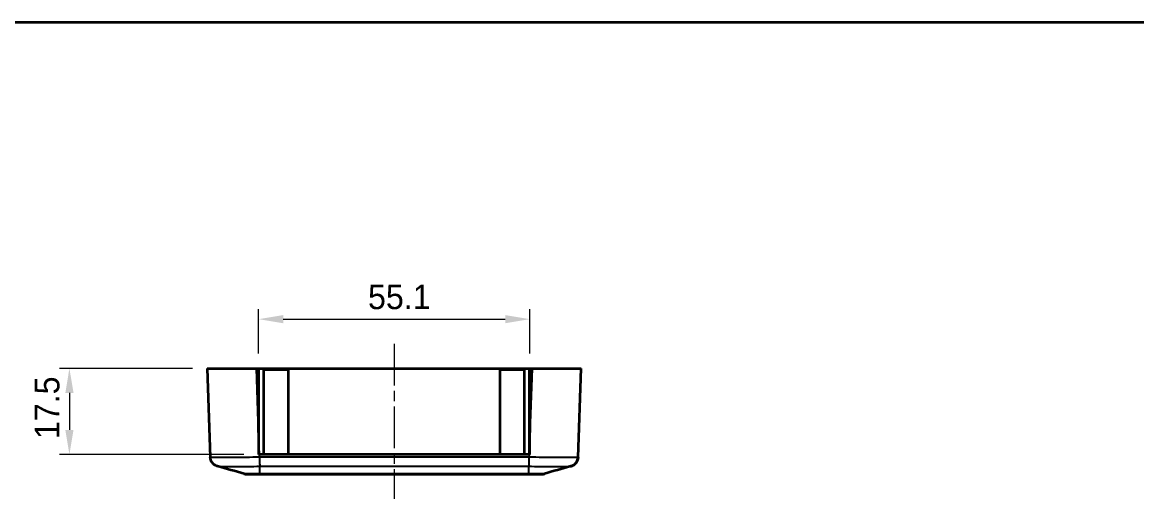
# Model space of a CAD drawing. Header units: millimetres. Extents: x 0 to 3058, y 0 to 562.
# Drawn here: x 1318.9 to 1545.4, y 465.1 to 562 of the extents above; entities that cross this region are included whole.
import ezdxf

# ---------------------------------------------------------------- set-up
doc = ezdxf.new("R2010")
doc.units = ezdxf.units.MM
doc.header["$LTSCALE"] = 1.5
doc.linetypes.add('CHAIN', pattern=[0.3543, 0.2362, -0.0295, 0.0591, -0.0295])
doc.layers.get('Defpoints').update_dxf_attribs({"lineweight": 25})
for name, color, linetype, lineweight in [('Border (ISO)', 7, 'Continuous', 35), ('Centerline (ISO)', 131, 'Continuous', 18), ('Dimension (ISO)', 7, 'Continuous', 18), ('Visible (ISO)', 7, 'Continuous', 35), ('Visible Narrow (ISO)', 7, 'Continuous', 25)]:
    doc.layers.add(name, color=color, linetype=linetype, lineweight=lineweight)
doc.styles.add('Note Text (TK)', font='MS PGothic.ttf')
doc.dimstyles.new('Default - Method 1b (TK)', dxfattribs={"dimscale": 1.5, "dimtxt": 2.5, "dimasz": 2.5, "dimexe": 1, "dimexo": 1.5, "dimgap": 1, "dimtad": 1, "dimtoh": 1, "dimrnd": 1e-08, "dimdsep": 46, "dimtxsty": 'Note Text (TK)', "dimcen": 0.09, "dimdle": 5, "dimclrd": 100, "dimclre": 100, "dimclrt": 7, "dimadec": 1, "dimazin": 1, "dimtfac": 1, "dimtmove": 0, "dimatfit": 3, "dimfxl": 1, "dimtolj": 1, "dimlwd": -1, "dimlwe": -1, "dimarcsym": 0})

# ---------------------------------------------------------------- blocks, each defined once
blk = doc.blocks.new('図面枠 tk図枠')
at = {"layer": 'Border (ISO)'}
blk.add_line((14.5, 289), (405.5, 289), dxfattribs=at)
blk = doc.blocks.new('*D55')
at = {"layer": 'Defpoints', "color": 0, "transparency": 16777216}
for p in [(1356.52, 491.65), (1328.51, 474.15), (1366.97, 474.15)]:
    blk.add_point(p, dxfattribs=at)
at = {"layer": 'Dimension (ISO)', "color": 100, "transparency": 16777216}
for p, q in [((1353.52, 491.65), (1326.51, 491.65)), ((1328.51, 486.65), (1328.51, 479.15)), ((1363.97, 474.15), (1326.51, 474.15))]:
    blk.add_line(p, q, dxfattribs=at)
for points in [[(1327.68, 486.65), (1329.35, 486.65), (1328.51, 491.65)], [(1327.68, 479.15), (1329.35, 479.15), (1328.51, 474.15)]]:
    blk.add_solid(points, dxfattribs=at)
at = {"layer": 'Dimension (ISO)', "color": 7, "transparency": 16777216, "insert": (1324.01, 477.27), "char_height": 5, "attachment_point": 4, "rotation": 90, "style": 'Note Text (TK)'}
blk.add_mtext('\\A1;17.5', dxfattribs=at)
blk = doc.blocks.new('*D56')
at = {"layer": 'Defpoints', "color": 0, "transparency": 16777216}
for p in [(1422.07, 501.65), (1366.97, 491.65), (1422.07, 491.65)]:
    blk.add_point(p, dxfattribs=at)
at = {"layer": 'Dimension (ISO)', "color": 100, "transparency": 16777216}
for p, q in [((1366.97, 494.65), (1366.97, 503.65)), ((1422.07, 494.65), (1422.07, 503.65)), ((1371.97, 501.65), (1417.07, 501.65))]:
    blk.add_line(p, q, dxfattribs=at)
for points in [[(1371.97, 502.48), (1371.97, 500.82), (1366.97, 501.65)], [(1417.07, 502.48), (1417.07, 500.82), (1422.07, 501.65)]]:
    blk.add_solid(points, dxfattribs=at)
at = {"layer": 'Dimension (ISO)', "color": 7, "transparency": 16777216, "insert": (1389.19, 506.15), "char_height": 5, "attachment_point": 4, "style": 'Note Text (TK)'}
blk.add_mtext('\\A1;55.1', dxfattribs=at)

msp = doc.modelspace()

# ---------------------------------------------------------------- linework, layer by layer
at = {"layer": 'Centerline (ISO)', "linetype": 'CHAIN', "ltscale": 23.990969}
msp.add_line((1394.5179, 496.6498), (1394.5179, 465.1498), dxfattribs=at)
at = {"layer": 'Visible (ISO)'}
for p, q in [((1356.5179, 491.6498), (1366.5118, 491.6498)), ((1356.5179, 491.6498), (1357.1479, 473.6065)), ((1366.5118, 491.6498), (1366.9679, 491.6498)), ((1366.9679, 478.5891), (1366.9679, 491.6498)), ((1366.9679, 491.6498), (1422.0679, 491.6498)), ((1422.0679, 491.6498), (1422.0679, 478.5891)), ((1422.0679, 491.6498), (1422.5239, 491.6498)), ((1422.5239, 491.6498), (1432.5179, 491.6498)), ((1431.8877, 473.6058), (1432.5179, 491.6498)), ((1366.9679, 491.4498), (1367.0179, 491.4498)), ((1367.0179, 474.1498), (1367.0179, 491.4498)), ((1368.0179, 491.4498), (1373.0179, 491.4498)), ((1368.0179, 474.1498), (1368.0179, 491.4498)), ((1373.0179, 474.1498), (1373.0179, 491.4498)), ((1416.0179, 491.4498), (1421.0179, 491.4498)), ((1416.0179, 474.1498), (1416.0179, 491.4498)), ((1421.0179, 474.1498), (1421.0179, 491.4498)), ((1422.0179, 491.4498), (1422.0679, 491.4498)), ((1422.0179, 474.1498), (1422.0179, 491.4498)), ((1366.9679, 478.5891), (1366.9679, 474.1498)), ((1422.0679, 474.1498), (1422.0679, 478.5891)), ((1366.9679, 474.1498), (1367.1229, 474.1498)), ((1421.9128, 474.1498), (1367.1229, 474.1498)), ((1421.9128, 474.1498), (1422.0679, 474.1498)), ((1364.5459, 470.1498), (1364.5458, 470.1498)), ((1364.5458, 470.1498), (1367.1899, 470.1498)), ((1367.1899, 470.1498), (1421.8459, 470.1498)), ((1421.8459, 470.1498), (1424.4899, 470.1498)), ((1424.4898, 470.1498), (1424.4899, 470.1498))]:
    msp.add_line(p, q, dxfattribs=at)
for centre, start, end in [((1364.5458, 472.1498), 254.23093, 270), ((1424.4899, 472.1498), 270, 285.76907)]:
    msp.add_arc(centre, 2, start, end, dxfattribs=at)
for points, knots in [([(1358.628, 471.7373), (1358.589, 471.7482), (1358.5443, 471.7618), (1358.4349, 471.8008), (1358.3703, 471.8258), (1358.2052, 471.9052), (1358.1043, 471.9581), (1357.8439, 472.1475), (1357.6774, 472.2839), (1357.3835, 472.7071), (1357.262, 472.9445), (1357.1695, 473.3503), (1357.1524, 473.4776), (1357.148, 473.6058)], [1.1895557276, 1.1895557276, 1.1895557276, 1.1895557276, 1.2013546587, 1.2013546587, 1.2131535899, 1.2131535899, 1.2249525211, 1.2249525211, 1.2367514522, 1.2367514522, 1.2450579971, 1.2450579971, 1.2485503834, 1.2485503834, 1.2485503834, 1.2485503834]), ([(1431.8877, 473.6058), (1431.8803, 473.3913), (1431.8364, 473.1804), (1431.6986, 472.7967), (1431.6025, 472.6305), (1431.3829, 472.3274), (1431.2613, 472.2125), (1431.0136, 472.0086), (1430.9005, 471.944), (1430.7172, 471.8481), (1430.646, 471.8187), (1430.5263, 471.7733), (1430.4779, 471.7578), (1430.4262, 471.7425), (1430.4168, 471.7398), (1430.4077, 471.7373)], [0.0007079775, 0.0007079775, 0.0007079775, 0.0007079775, 0.0065518099, 0.0065518099, 0.01303559, 0.01303559, 0.0215550559, 0.0215550559, 0.033353987, 0.033353987, 0.0451529182, 0.0451529182, 0.0569518494, 0.0569518494, 0.0597026333, 0.0597026333, 0.0597026333, 0.0597026333]), ([(1430.4077, 471.7373), (1430.4467, 471.7482), (1430.4914, 471.7618), (1430.6008, 471.8008), (1430.6654, 471.8258), (1430.8305, 471.9052), (1430.9314, 471.9581), (1431.1918, 472.1475), (1431.3583, 472.2839), (1431.6522, 472.707), (1431.7737, 472.9445), (1431.8662, 473.3503), (1431.8833, 473.4776), (1431.8877, 473.6058)], [1.1895557278, 1.1895557278, 1.1895557278, 1.1895557278, 1.2013545554, 1.2013545554, 1.213153383, 1.213153383, 1.2249522106, 1.2249522106, 1.2367510382, 1.2367510382, 1.245057747, 1.245057747, 1.2485498658, 1.2485498658, 1.2485498658, 1.2485498658])]:
    msp.add_open_spline(points, degree=3, knots=knots, dxfattribs=at)
for points in [[(1431.8877, 473.6058), (1431.8818, 473.4387), (1431.8548, 473.2723), (1431.8077, 473.1119)], [(1364.0022, 470.2251), (1362.2126, 470.7305), (1360.42, 471.2337), (1358.628, 471.7373)], [(1430.4077, 471.7373), (1428.6157, 471.2337), (1426.8231, 470.7305), (1425.0335, 470.2251)]]:
    msp.add_open_spline(points, degree=3, dxfattribs=at)
at = {"layer": 'Visible Narrow (ISO)'}
for p, q in [((1366.9679, 478.5891), (1366.5118, 491.6498)), ((1422.5239, 491.6498), (1422.0679, 478.5891)), ((1367.127, 474.1498), (1367.0179, 477.2759)), ((1422.0179, 477.2759), (1421.9087, 474.1498)), ((1367.1419, 473.6058), (1367.1229, 474.1498)), ((1421.8938, 473.6065), (1367.1418, 473.6065)), ((1421.9128, 474.1498), (1421.8939, 473.6065)), ((1367.1928, 471.7517), (1421.8429, 471.7517)), ((1367.1928, 470.2253), (1367.1928, 471.7517)), ((1421.8429, 470.2253), (1421.8429, 471.7517)), ((1367.1928, 470.2253), (1367.1928, 470.2253)), ((1421.8429, 470.2253), (1367.1928, 470.2253)), ((1421.8429, 470.2253), (1421.8429, 470.2253))]:
    msp.add_line(p, q, dxfattribs=at)
for points, knots in [([(1367.1419, 473.6058), (1366.2341, 473.583), (1365.3151, 473.563), (1363.4244, 473.5289), (1362.468, 473.5159), (1361.0479, 473.504), (1360.5381, 473.5018), (1359.848, 473.5018), (1359.6281, 473.5023), (1359.0875, 473.5053), (1358.7855, 473.5086), (1358.0955, 473.5209), (1357.766, 473.532), (1357.2791, 473.5625), (1357.1488, 473.5827), (1357.148, 473.6058)], [0.0007085, 0.0007085, 0.0007085, 0.0007085, 0.21862021, 0.21862021, 0.46847189, 0.46847189, 0.62462918, 0.62462918, 0.70270783, 0.70270783, 0.82763367, 0.82763367, 1.027515, 1.027515, 1.24855038, 1.24855038, 1.24855038, 1.24855038]), ([(1367.1418, 473.6065), (1367.1461, 473.3966), (1367.1503, 473.1878), (1367.1546, 472.9905), (1367.1588, 472.7932), (1367.1631, 472.6073), (1367.1673, 472.442), (1367.1715, 472.2767), (1367.1758, 472.1321), (1367.18, 472.0151), (1367.1843, 471.8981), (1367.1885, 471.8089), (1367.1928, 471.7517)], [0, 0, 0, 0, 0.25000324, 0.25000324, 0.25000324, 0.50000648, 0.50000648, 0.50000648, 0.75000972, 0.75000972, 0.75000972, 1.00001296, 1.00001296, 1.00001296, 1.00001296]), ([(1421.8938, 473.6058), (1421.8883, 473.396), (1421.8828, 473.1873), (1421.8776, 472.99), (1421.8723, 472.7927), (1421.8673, 472.6069), (1421.8628, 472.4417), (1421.8583, 472.2765), (1421.8543, 472.1319), (1421.8509, 472.0149), (1421.8475, 471.898), (1421.8449, 471.8088), (1421.8429, 471.7517)], [0, 0, 0, 0, 0.25000006, 0.25000006, 0.25000006, 0.50000013, 0.50000013, 0.50000013, 0.75000019, 0.75000019, 0.75000019, 1.00000025, 1.00000025, 1.00000025, 1.00000025]), ([(1431.8877, 473.6058), (1431.8869, 473.583), (1431.7603, 473.563), (1431.2266, 473.5289), (1430.7858, 473.5159), (1429.8369, 473.504), (1429.4178, 473.5018), (1428.7276, 473.5018), (1428.4853, 473.5023), (1427.8269, 473.5053), (1427.3938, 473.5086), (1426.2161, 473.5209), (1425.4462, 473.532), (1423.7469, 473.5625), (1422.8146, 473.5827), (1421.8938, 473.6058)], [0.0007085, 0.0007085, 0.0007085, 0.0007085, 0.21862021, 0.21862021, 0.46847189, 0.46847189, 0.62462918, 0.62462918, 0.70270783, 0.70270783, 0.82763366, 0.82763366, 1.027515, 1.027515, 1.24855038, 1.24855038, 1.24855038, 1.24855038]), ([(1358.6282, 471.7373), (1358.6731, 471.7248), (1358.7771, 471.7136), (1359.1381, 471.6928), (1359.4216, 471.684), (1360.0145, 471.6742), (1360.2737, 471.6716), (1360.7378, 471.6692), (1360.9265, 471.6688), (1361.5186, 471.6688), (1361.9559, 471.6706), (1363.1741, 471.68), (1363.9944, 471.6903), (1365.6192, 471.7175), (1366.4107, 471.7334), (1367.1928, 471.7517)], [-1.18955573, -1.18955573, -1.18955573, -1.18955573, -1.027515, -1.027515, -0.82763367, -0.82763367, -0.70270783, -0.70270783, -0.62462918, -0.62462918, -0.46847189, -0.46847189, -0.21862021, -0.21862021, 0, 0, 0, 0]), ([(1421.8429, 471.7517), (1422.6362, 471.7332), (1423.4391, 471.7171), (1424.8996, 471.6928), (1425.56, 471.684), (1426.5702, 471.6742), (1426.9417, 471.6716), (1427.5065, 471.6692), (1427.7145, 471.6688), (1428.3066, 471.6688), (1428.6664, 471.6706), (1429.4813, 471.68), (1429.8604, 471.6903), (1430.2626, 471.7141), (1430.3635, 471.725), (1430.4075, 471.7373)], [-1.24925836, -1.24925836, -1.24925836, -1.24925836, -1.027515, -1.027515, -0.82763366, -0.82763366, -0.70270783, -0.70270783, -0.62462918, -0.62462918, -0.46847189, -0.46847189, -0.21862021, -0.21862021, -0.05970263, -0.05970263, -0.05970263, -0.05970263]), ([(1367.1928, 470.2253), (1366.8972, 470.2237), (1366.5994, 470.2223), (1366.0582, 470.2202), (1365.814, 470.2195), (1365.4406, 470.2187), (1365.3034, 470.2184), (1365.0946, 470.2182), (1365.0178, 470.2182), (1364.7987, 470.2182), (1364.6655, 470.2184), (1364.363, 470.2191), (1364.2214, 470.22), (1364.0502, 470.2223), (1364.0077, 470.2236), (1364.0023, 470.2251)], [-0.41352633, -0.41352633, -0.41352633, -0.41352633, -0.340125406, -0.340125406, -0.273961194, -0.273961194, -0.232608561, -0.232608561, -0.206763165, -0.206763165, -0.155072374, -0.155072374, -0.072367108, -0.072367108, -0.002671263, -0.002671263, -0.002671263, -0.002671263]), ([(1367.1899, 470.1498), (1367.1899, 470.1498), (1367.1899, 470.1498), (1367.1904, 470.1499), (1367.1909, 470.1563), (1367.1918, 470.1814), (1367.1923, 470.2003), (1367.1928, 470.2253)], [-0.0551282943, -0.0551282943, -0.0551282943, -0.0551282943, -0.0548724684, -0.0548724684, -0.0275641608, -0.0275641608, 0, 0, 0, 0]), ([(1421.8459, 470.1498), (1421.8458, 470.1498), (1421.8458, 470.1498), (1421.8453, 470.1499), (1421.8448, 470.1563), (1421.8439, 470.1814), (1421.8434, 470.2003), (1421.8429, 470.2253)], [-0.0002558258, -0.0002558258, -0.0002558258, -0.0002558258, 0, 0, 0.0273082999, 0.0273082999, 0.0548724531, 0.0548724531, 0.0548724531, 0.0548724531]), ([(1425.0335, 470.2251), (1425.028, 470.2236), (1424.9842, 470.2222), (1424.8284, 470.2202), (1424.7223, 470.2195), (1424.5019, 470.2187), (1424.4057, 470.2184), (1424.2338, 470.2182), (1424.164, 470.2182), (1423.9449, 470.2182), (1423.7833, 470.2184), (1423.3332, 470.2191), (1423.0301, 470.22), (1422.4279, 470.2223), (1422.1343, 470.2237), (1421.8429, 470.2253)], [-0.410855067, -0.410855067, -0.410855067, -0.410855067, -0.340125406, -0.340125406, -0.273961193, -0.273961193, -0.23260856, -0.23260856, -0.206763165, -0.206763165, -0.155072374, -0.155072374, -0.072367108, -0.072367108, 0, 0, 0, 0])]:
    msp.add_open_spline(points, degree=3, knots=knots, dxfattribs=at)

# ---------------------------------------------------------------- block references
at = {"xscale": 2, "yscale": 2, "zscale": 2}
msp.add_blockref('図面枠 tk図枠', (1174, -16), dxfattribs=at)

# ---------------------------------------------------------------- dimensions: what is measured, and where the dimension line sits
at = {"layer": 'Dimension (ISO)', "color": 100}
dim = msp.add_linear_dim(base=(1422.0679, 501.6498), p1=(1366.9679, 491.6498), p2=(1422.0679, 491.6498), dimstyle='Default - Method 1b (TK)', override={"dimscale": 0, "dimtxt": 5, "dimasz": 5, "dimexe": 2, "dimexo": 3, "dimgap": 2, "dimtoh": 0, "dimdec": 2, "dimcen": 0.18, "dimtol": 0, "dimlim": 0, "dimtp": 0, "dimtm": 0, "dimtdec": 2, "dimtix": 0, "dimtofl": 0, "dimtmove": 0, "dimatfit": 1}, dxfattribs=at)
dim.commit()
dim.dimension.update_dxf_attribs({"geometry": '*D56', "text_midpoint": (1394.5179, 501.6498), "dimtype": 128})
dim = msp.add_linear_dim(base=(1328.5118, 474.1498), p1=(1356.5179, 491.6498), p2=(1366.9679, 474.1498), angle=90, dimstyle='Default - Method 1b (TK)', override={"dimscale": 0, "dimtxt": 5, "dimasz": 5, "dimexe": 2, "dimexo": 3, "dimgap": 2, "dimtoh": 0, "dimdec": 2, "dimcen": 0.18, "dimtol": 0, "dimlim": 0, "dimtp": 0, "dimtm": 0, "dimtdec": 2, "dimtix": 0, "dimtofl": 0, "dimtmove": 0, "dimatfit": 1}, dxfattribs=at)
dim.commit()
dim.dimension.update_dxf_attribs({"geometry": '*D55', "text_midpoint": (1328.5118, 482.8998), "dimtype": 128})

doc.saveas('drawing.dxf')
